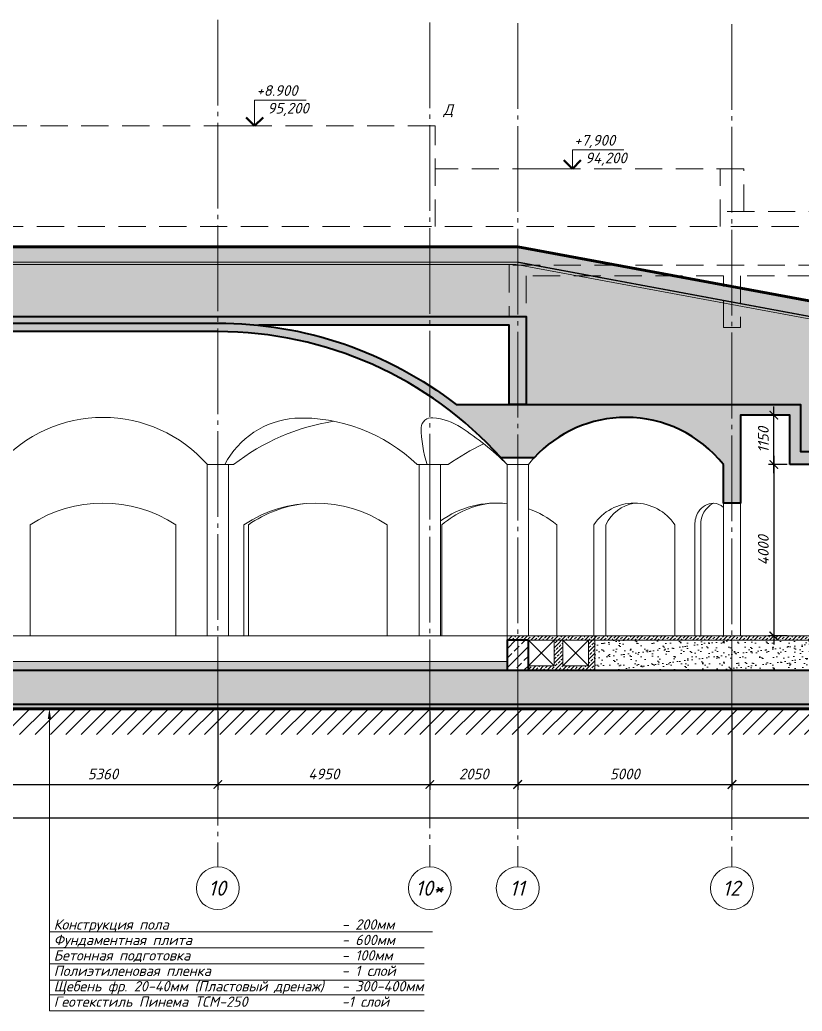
# Model space of a CAD drawing. Header units: millimetres. Extents: x -123149 to 90750, y -868758 to 226421.
# Drawn here: x 44530 to 62789, y 41156 to 64288 of the extents above; entities that cross this region are included whole.
import ezdxf
from ezdxf import colors
from ezdxf.entities.mleader import LeaderData, LeaderLine
from ezdxf.enums import TextEntityAlignment as Align
from ezdxf.math import Vec2, Vec3

# ---------------------------------------------------------------- set-up
doc = ezdxf.new("R2010")
doc.units = ezdxf.units.MM
for name, pattern in [('GOST2.303 5', [24, 20, -1.5, 1, -1.5]), ('HIDDEN', [0.375, 0.25, -0.125]), ('HIDDEN2', [4.7625, 3.175, -1.5875])]:
    doc.linetypes.add(name, pattern=pattern)
doc.layers.get('0').update_dxf_attribs({"lineweight": 5})
doc.layers.get('Defpoints').update_dxf_attribs({"color": 1, "lineweight": 0})
for name, color, linetype, lineweight in [('#Dimensions', 7, 'Continuous', 9), ('#Бетон разрез', 22, 'Continuous', 40), ('#Вид_тонкая', 20, 'Continuous', 15), ('#Земля', 7, 'Continuous', 60), ('#Изоляция', 202, 'Continuous', 18), ('#Инж.защита', 253, 'Continuous', 13), ('#Оси', 7, 'Continuous', 9), ('#Полы', 14, 'Continuous', 18), ('#разм', 7, 'Continuous', 9), ('AR', 164, 'Continuous', 9), ('ИнжЗащита_ СВАЯ', 7, 'Continuous', 35), ('ИнжЗащита_ Штиховка', 136, 'Continuous', 0)]:
    doc.layers.add(name, color=color, linetype=linetype, lineweight=lineweight)
doc.layers.add('#Hatch', color=7, linetype='Continuous', lineweight=5, true_color=0x4d4d4d)
doc.styles.add('ESKDW', font='eskdw.shx', dxfattribs={"oblique": 15})
doc.styles.add('GOST 2.304', font='isocpeui.ttf')
doc.styles.add('STEP PR', font='isocpeui.ttf')
doc.dimstyles.new('SPDS', dxfattribs={"dimscale": 50, "dimtxt": 2.5, "dimasz": 2, "dimexe": 1.25, "dimexo": 0.625, "dimtad": 1, "dimdec": 0, "dimrnd": 0.001, "dimtxsty": 'ESKDW', "dimblk": 'ARCHTICK', "dimcen": 2.5, "dimdle": 2, "dimclrd": 256, "dimclre": 256, "dimclrt": 7, "dimadec": 0, "dimazin": 2, "dimtfac": 0.75, "dimtdec": 0, "dimtmove": 1, "dimatfit": 3, "dimfxl": 1, "dimtolj": 1, "dimarcsym": 1})
pattern_1 = [(37.5, (3870.21, -10344.7), (-8.00016, 244.7066), [0, -193.04, 0, -215.9, 0, -206.375]), (7.5, (3870.2, -10344.7), (224.7616, 358.4126), [0, -104.14, 0, -173.99, 0, -66.675]), (327.5, (3714, -10344.7), (395.4962, 0.7186), [0, -63.5, 0, -228.6, 0, -298.45]), (317.5, (3714, -10344.7), (381.7782, 111.4647), [0, -31.75, 0, -149.86, 0, -171.45])]
pattern_2 = [(45, (3870.2, -10344.7), (-224.5064, 224.5064), []), (45, (4094.72, -10344.7), (-224.5064, 224.5064), [158.75, -79.375])]

# ---------------------------------------------------------------- blocks, each defined once
blk = doc.blocks.new('_ArchTick')
at = {"color": 0, "linetype": 'ByBlock', "const_width": 0.15}
blk.add_lwpolyline([(-0.5, -0.5), (0.5, 0.5)], dxfattribs=at)
blk = doc.blocks.new('*D1851')
at = {"layer": '#Dimensions', "lineweight": -2, "transparency": 16777216}
for p, q in [((43790, 48149), (43790, 46320)), ((49150, 48149), (49150, 46320)), ((43590, 46445), (49350, 46445))]:
    blk.add_line(p, q, dxfattribs=at)
at = {"layer": 'Defpoints', "color": 0, "lineweight": 0, "transparency": 16777216}
for p in [(43790, 48212), (49150, 48212), (49150, 46445)]:
    blk.add_point(p, dxfattribs=at)
at = {"layer": '#Dimensions', "lineweight": -2, "transparency": 16777216, "xscale": 200, "yscale": 200, "zscale": 200, "rotation": 180}
blk.add_blockref('_ArchTick', (43790, 46445), dxfattribs=at)
at = {"layer": '#Dimensions', "lineweight": -2, "transparency": 16777216, "xscale": 200, "yscale": 200, "zscale": 200}
blk.add_blockref('_ArchTick', (49150, 46445), dxfattribs=at)
at = {"layer": '#Dimensions', "transparency": 16777216, "insert": (46470, 46690), "char_height": 250, "attachment_point": 5, "style": 'STEP PR'}
blk.add_mtext('\\A1;5360', dxfattribs=at)
blk = doc.blocks.new('*D1852')
at = {"layer": '#Dimensions', "lineweight": -2, "transparency": 16777216}
for p, q in [((49150, 48149), (49150, 46320)), ((54100, 48149), (54100, 46320)), ((48950, 46445), (54300, 46445))]:
    blk.add_line(p, q, dxfattribs=at)
at = {"layer": 'Defpoints', "color": 0, "lineweight": 0, "transparency": 16777216}
for p in [(49150, 48212), (54100, 48212), (54100, 46445)]:
    blk.add_point(p, dxfattribs=at)
at = {"layer": '#Dimensions', "lineweight": -2, "transparency": 16777216, "xscale": 200, "yscale": 200, "zscale": 200, "rotation": 180}
blk.add_blockref('_ArchTick', (49150, 46445), dxfattribs=at)
at = {"layer": '#Dimensions', "lineweight": -2, "transparency": 16777216, "xscale": 200, "yscale": 200, "zscale": 200}
blk.add_blockref('_ArchTick', (54100, 46445), dxfattribs=at)
at = {"layer": '#Dimensions', "transparency": 16777216, "insert": (51625, 46690), "char_height": 250, "attachment_point": 5, "style": 'STEP PR'}
blk.add_mtext('\\A1;4950', dxfattribs=at)
blk = doc.blocks.new('*D1853')
at = {"layer": '#Dimensions', "lineweight": -2, "transparency": 16777216}
for p, q in [((54100, 48149), (54100, 46320)), ((56150, 48149), (56150, 46320)), ((53900, 46445), (56350, 46445))]:
    blk.add_line(p, q, dxfattribs=at)
at = {"layer": 'Defpoints', "color": 0, "lineweight": 0, "transparency": 16777216}
for p in [(54100, 48212), (56150, 48212), (56150, 46445)]:
    blk.add_point(p, dxfattribs=at)
at = {"layer": '#Dimensions', "lineweight": -2, "transparency": 16777216, "xscale": 200, "yscale": 200, "zscale": 200, "rotation": 180}
blk.add_blockref('_ArchTick', (54100, 46445), dxfattribs=at)
at = {"layer": '#Dimensions', "lineweight": -2, "transparency": 16777216, "xscale": 200, "yscale": 200, "zscale": 200}
blk.add_blockref('_ArchTick', (56150, 46445), dxfattribs=at)
at = {"layer": '#Dimensions', "transparency": 16777216, "insert": (55125, 46690), "char_height": 250, "attachment_point": 5, "style": 'STEP PR'}
blk.add_mtext('\\A1;2050', dxfattribs=at)
blk = doc.blocks.new('*D1854')
at = {"layer": '#Dimensions', "lineweight": -2, "transparency": 16777216}
for p, q in [((56150, 48149), (56150, 46320)), ((61150, 48149), (61150, 46320)), ((55950, 46445), (61350, 46445))]:
    blk.add_line(p, q, dxfattribs=at)
at = {"layer": 'Defpoints', "color": 0, "lineweight": 0, "transparency": 16777216}
for p in [(56150, 48212), (61150, 48212), (61150, 46445)]:
    blk.add_point(p, dxfattribs=at)
at = {"layer": '#Dimensions', "lineweight": -2, "transparency": 16777216, "xscale": 200, "yscale": 200, "zscale": 200, "rotation": 180}
blk.add_blockref('_ArchTick', (56150, 46445), dxfattribs=at)
at = {"layer": '#Dimensions', "lineweight": -2, "transparency": 16777216, "xscale": 200, "yscale": 200, "zscale": 200}
blk.add_blockref('_ArchTick', (61150, 46445), dxfattribs=at)
at = {"layer": '#Dimensions', "transparency": 16777216, "insert": (58650, 46690), "char_height": 250, "attachment_point": 5, "style": 'STEP PR'}
blk.add_mtext('\\A1;5000', dxfattribs=at)
blk = doc.blocks.new('*D1855')
at = {"layer": '#Dimensions', "lineweight": -2, "transparency": 16777216}
for p, q in [((61150, 48149), (61150, 46320)), ((66150, 48149), (66150, 46320)), ((60950, 46445), (66350, 46445))]:
    blk.add_line(p, q, dxfattribs=at)
at = {"layer": 'Defpoints', "color": 0, "lineweight": 0, "transparency": 16777216}
for p in [(61150, 48212), (66150, 48212), (66150, 46445)]:
    blk.add_point(p, dxfattribs=at)
at = {"layer": '#Dimensions', "lineweight": -2, "transparency": 16777216, "xscale": 200, "yscale": 200, "zscale": 200, "rotation": 180}
blk.add_blockref('_ArchTick', (61150, 46445), dxfattribs=at)
at = {"layer": '#Dimensions', "lineweight": -2, "transparency": 16777216, "xscale": 200, "yscale": 200, "zscale": 200}
blk.add_blockref('_ArchTick', (66150, 46445), dxfattribs=at)
at = {"layer": '#Dimensions', "transparency": 16777216, "insert": (63650, 46690), "char_height": 250, "attachment_point": 5, "style": 'STEP PR'}
blk.add_mtext('\\A1;5000', dxfattribs=at)
blk = doc.blocks.new('*D1856')
at = {"layer": '#Dimensions', "lineweight": -2, "transparency": 16777216}
for p, q in [((16370, 48149), (16370, 45542)), ((66150, 48149), (66150, 45542)), ((16170, 45667), (66350, 45667))]:
    blk.add_line(p, q, dxfattribs=at)
at = {"layer": 'Defpoints', "color": 0, "lineweight": 0, "transparency": 16777216}
for p in [(16370, 48212), (66150, 48212), (66150, 45667)]:
    blk.add_point(p, dxfattribs=at)
at = {"layer": '#Dimensions', "lineweight": -2, "transparency": 16777216, "xscale": 200, "yscale": 200, "zscale": 200, "rotation": 180}
blk.add_blockref('_ArchTick', (16370, 45667), dxfattribs=at)
at = {"layer": '#Dimensions', "lineweight": -2, "transparency": 16777216, "xscale": 200, "yscale": 200, "zscale": 200}
blk.add_blockref('_ArchTick', (66150, 45667), dxfattribs=at)
at = {"layer": '#Dimensions', "transparency": 16777216, "insert": (41260, 45914), "char_height": 250, "attachment_point": 5, "style": 'STEP PR'}
blk.add_mtext('\\A1;49780', dxfattribs=at)
blk = doc.blocks.new('*U2732')
at = {"layer": '#разм', "ltscale": 100, "elevation": 0}
for points in [[(4577173, -920561), (4578375, -920561)], [(4577173, -921000), (4577173, -920561)], [(4575899, -921000), (4577323, -921000)]]:
    blk.add_lwpolyline(points, dxfattribs=at)
at = {"layer": '#разм', "color": 0, "lineweight": 50, "ltscale": 100, "elevation": 0}
for points in [[(4577173, -921000), (4576973, -920800)], [(4577173, -921000), (4577373, -920800)]]:
    blk.add_lwpolyline(points, dxfattribs=at)
at = {"layer": '#разм', "style": 'STEP PR'}
for tag, p in [('ОТМЕТКА', (4577216, -920460)), ('ПРИМЕЧАНИЕ', (4577314, -920872))]:
    blk.add_attdef(tag, p, '', height=250, dxfattribs=at)
blk = doc.blocks.new('*U2738')
at = {"layer": '#разм', "ltscale": 100, "elevation": 0}
for points in [[(4577173, -920400), (4578375, -920400)], [(4577173, -921000), (4577173, -920400)], [(4576313, -921000), (4577323, -921000)]]:
    blk.add_lwpolyline(points, dxfattribs=at)
at = {"layer": '#разм', "color": 0, "lineweight": 50, "ltscale": 100, "elevation": 0}
for points in [[(4577173, -921000), (4576973, -920800)], [(4577173, -921000), (4577373, -920800)]]:
    blk.add_lwpolyline(points, dxfattribs=at)
at = {"layer": '#разм', "style": 'STEP PR'}
for tag, p in [('ОТМЕТКА', (4577216, -920299)), ('ПРИМЕЧАНИЕ', (4577314, -920711))]:
    blk.add_attdef(tag, p, '', height=250, dxfattribs=at)
blk = doc.blocks.new('*D2838')
at = {"layer": '#Dimensions', "lineweight": -2, "transparency": 16777216}
for p, q in [((62438, 53912), (62002, 53912)), ((62127, 54112), (62127, 49712)), ((62438, 49912), (62002, 49912))]:
    blk.add_line(p, q, dxfattribs=at)
at = {"layer": 'Defpoints', "color": 0, "lineweight": 0, "transparency": 16777216}
for p in [(62500, 53912), (62127, 49912), (62500, 49912)]:
    blk.add_point(p, dxfattribs=at)
at = {"layer": '#Dimensions', "lineweight": -2, "transparency": 16777216, "xscale": 200, "yscale": 200, "zscale": 200}
for p, rotation in [((62127, 53912), 90), ((62127, 49912), 270)]:
    blk.add_blockref('_ArchTick', p, dxfattribs=dict(at, rotation=rotation))
at = {"layer": '#Dimensions', "transparency": 16777216, "insert": (61882, 51912), "char_height": 250, "attachment_point": 5, "rotation": 90, "style": 'STEP PR'}
blk.add_mtext('\\A1;4000', dxfattribs=at)
blk = doc.blocks.new('*D2839')
at = {"layer": '#Dimensions', "lineweight": -2, "transparency": 16777216}
for p, q in [((62438, 55062), (62002, 55062)), ((62127, 53712), (62127, 55262)), ((62438, 53912), (62002, 53912))]:
    blk.add_line(p, q, dxfattribs=at)
at = {"layer": 'Defpoints', "color": 0, "lineweight": 0, "transparency": 16777216}
for p in [(62127, 55062), (62500, 55062), (62500, 53912)]:
    blk.add_point(p, dxfattribs=at)
at = {"layer": '#Dimensions', "lineweight": -2, "transparency": 16777216, "xscale": 200, "yscale": 200, "zscale": 200}
for p, rotation in [((62127, 55062), 90), ((62127, 53912), 270)]:
    blk.add_blockref('_ArchTick', p, dxfattribs=dict(at, rotation=rotation))
at = {"layer": '#Dimensions', "transparency": 16777216, "insert": (61882, 54487), "char_height": 250, "attachment_point": 5, "rotation": 90, "style": 'STEP PR'}
blk.add_mtext('\\A1;1150', dxfattribs=at)

msp = doc.modelspace()

# ---------------------------------------------------------------- hatches: boundary and pattern name
at = {"layer": '#Hatch'}
h = msp.add_hatch(dxfattribs=at)
h.set_pattern_fill('DOLMIT', color=256, scale=20, angle=70)
h.set_pattern_definition([(70, (0, -10344.71), (-119.34096, 43.43656), []), (115, (0, -10344.7), (-325.5548, -151.8087), [179.6051, -359.2102])])
h.paths.add_polyline_path([(17852.16933, 58661.88374), (26069.89804, 58991.80705), (56150.21272, 58991.80705), (70591.50414, 56311.80705), (67520.21272, 56311.80705), (67520.21272, 56518.67873), (56117.36728, 58634.80705), (26070.21272, 58634.51948), (17852.21628, 58304.59991)])
h = msp.add_hatch(dxfattribs=at)
h.set_pattern_fill('GRAVEL', color=256, scale=18.2, style=0)
h.paths.add_polyline_path([(16170.21272, 54211.80705), (16070.21272, 54211.80705), (16070.21272, 58461.80705), (16888.24962, 58465.53005), (16888.24962, 58289.61679), (17852.21823, 58289.74344), (17853.90366, 58249.62335), (26071.31655, 58579.51949), (56112.30731, 58579.807), (67520.02989, 56462.77232), (67520.21272, 55311.80705), (67310.21272, 55311.80705), (67310.21272, 54219.63732), (67150.21272, 54211.80705), (62750.21272, 54211.80705), (62750.21272, 55311.80705), (56350.21272, 55311.80705), (56350.21272, 57361.80705), (25870.21272, 57361.80705), (25870.21272, 55311.80705), (19470.21272, 55311.80705), (19470.21272, 54211.80705)])
h = msp.add_hatch(dxfattribs=at)
h.set_pattern_fill('ANSI33', color=256, scale=10)
h.set_pattern_definition([(45, (3870.21, -10344.71), (-44.90128, 44.90128), []), (45, (3915.114, -10344.71), (-44.90128, 44.90128), [31.75, -15.875])])
h.paths.add_polyline_path([(17852.21628, 58304.59991), (26070.21272, 58634.80705), (56117.36728, 58634.80705), (67520.21272, 56518.67873), (67520.21272, 56462.73966), (56112.30731, 58579.807), (26070.21272, 58579.807), (17853.90366, 58249.62335)])
h = msp.add_hatch(dxfattribs=at)
h.set_pattern_fill('ANSI33', color=256, scale=50, style=0)
h.set_pattern_definition(pattern_2)
edge = h.paths.add_edge_path()
edge.add_line((19720.21272, 53911.80705), (19720.21272, 55061.80705))
edge.add_line((19720.21272, 55061.80705), (20870.21272, 55061.80705))
edge.add_line((20870.21272, 55061.80705), (20870.21272, 53911.80705))
edge.add_line((20870.21272, 53911.80705), (20870.21272, 53011.80705))
edge.add_line((20870.21272, 53011.80705), (21270.21272, 53011.80705))
edge.add_line((21270.21272, 53011.80705), (21270.21272, 53911.80705))
edge.add_arc((23545.21272, 52109.25023), 2902.55682, 90, 141.6090648, ccw=False)
edge.add_arc((23545.21272, 52109.25023), 2902.55682, 42.350885887, 90, ccw=False)
edge.add_line((25690.29823, 54064.61317), (26458.46897, 54064.61317))
edge.add_arc((33070.21272, 48121.80705), 8890, 90, 138.04997745, ccw=False)
edge.add_line((33070.21272, 57011.80705), (49150.21272, 57011.80705))
edge.add_arc((49150.21272, 48121.80705), 8890, 41.950022551, 90, ccw=False)
edge.add_line((55761.95647, 54064.61317), (56530.12721, 54064.61317))
edge.add_arc((58675.21272, 52109.25023), 2902.55682, 90, 137.649114113, ccw=False)
edge.add_arc((58675.21272, 52109.25023), 2902.55682, 38.390935199, 90, ccw=False)
edge.add_line((60950.21272, 53911.80705), (60950.21272, 53011.80705))
edge.add_line((60950.21272, 53011.80705), (61350.21272, 53011.80705))
edge.add_line((61350.21272, 53011.80705), (61350.21272, 55061.80705))
edge.add_line((61350.21272, 55061.80705), (62500.21272, 55061.80705))
edge.add_line((62500.21272, 55061.80705), (62500.21272, 53911.80705))
edge.add_line((62500.21272, 53911.80705), (65950.21272, 53911.80705))
edge.add_line((65950.21272, 53911.80705), (65950.21272, 49111.80705))
edge.add_line((65950.21272, 49111.80705), (16570.21272, 49111.80705))
edge.add_line((16570.21272, 49111.80705), (16170.21272, 49111.80705))
edge.add_line((16170.21272, 49111.80705), (16170.21272, 48311.80705))
edge.add_line((16170.21272, 48311.80705), (23470.21272, 48311.80705))
edge.add_line((23470.21272, 48311.80705), (58750.21272, 48311.80705))
edge.add_line((58750.21272, 48311.80705), (66550.21272, 48311.80705))
edge.add_line((66550.21272, 48311.80705), (66550.21272, 49111.80705))
edge.add_line((66550.21272, 49111.80705), (66350.21272, 49111.80705))
edge.add_line((66350.21272, 49111.80705), (66350.21272, 53911.80705))
edge.add_line((66350.21272, 53911.80705), (67150.21272, 53911.80705))
edge.add_line((67150.21272, 53911.80705), (67150.21272, 54211.80705))
edge.add_line((67150.21272, 54211.80705), (62750.21272, 54211.80705))
edge.add_line((62750.21272, 54211.80705), (62750.21272, 55311.80705))
edge.add_line((62750.21272, 55311.80705), (54711.86715, 55311.80705))
edge.add_arc((49150.21272, 48121.80705), 9090, 52.277104074, 90)
edge.add_line((49150.21272, 57211.80705), (33070.21272, 57211.80705))
edge.add_arc((33070.21272, 48121.80705), 9090, 90, 127.722895926)
edge.add_line((27508.55829, 55311.80705), (19470.21272, 55311.80705))
edge.add_line((19470.21272, 55311.80705), (19470.21272, 54211.80705))
edge.add_line((19470.21272, 54211.80705), (16170.21272, 54211.80705))
edge.add_line((16170.21272, 54211.80705), (16170.21272, 53911.80705))
edge.add_line((16170.21272, 53911.80705), (19720.21272, 53911.80705))
h = msp.add_hatch(dxfattribs=at)
h.set_pattern_fill('ANSI33', color=256, scale=50, style=0)
h.set_pattern_definition(pattern_2)
h.paths.add_polyline_path([(56350.21272, 57361.80705), (55950.21272, 57361.80705), (25870.21272, 57361.80705), (25870.21272, 57161.80705), (32118.10978, 57161.80705, -0.0262395863), (33070.21272, 57211.80705), (49150.21272, 57211.80705, -0.0262395863), (50102.31566, 57161.80705), (55950.21272, 57161.80705), (55950.21272, 55311.80705), (56350.21272, 55311.80705)])
h.paths.add_polyline_path([(26270.21272, 57161.80705), (25870.21272, 57161.80705), (25870.21272, 55311.80705), (26270.21272, 55311.80705)], flags=17)
h = msp.add_hatch(dxfattribs=at)
h.set_pattern_fill('ANSI31', color=256, scale=80)
h.set_pattern_definition([(45, (-318654.78, 271739.43), (-179.60512, 179.60512), [])])
h.paths.add_polyline_path([(1470.21272, 56811.80705), (1470.21272, 54811.80705), (1810.21272, 54811.80705), (1810.21272, 42811.80705), (2630.21272, 42811.80705), (2630.21272, 48611.80705), (16170.21272, 48611.80705), (16170.21272, 48211.80705), (67610.21272, 48211.80705), (67610.21272, 42811.80705), (68430.21272, 42811.80705), (68430.21272, 55311.80705), (68520.21272, 55311.80705), (68520.21272, 56311.80705), (70520.21272, 56311.80705), (70520.21272, 54711.80705), (69030.21272, 54711.80705), (69030.21272, 42211.80705), (67010.21272, 42211.80705), (67010.21272, 47611.80705), (15570.21272, 47611.80705), (15570.21272, 48111.80705), (3230.21272, 48111.80705), (3230.21272, 42211.80705), (1210.21272, 42211.80705), (1210.21272, 55211.80705), (-279.78728, 55211.80705), (-279.78728, 56811.80705)])
h = msp.add_hatch(dxfattribs=at)
h.set_pattern_fill('ANSI33', color=256, scale=20)
h.paths.add_polyline_path([(65950.21272, 49911.80705), (61150.21272, 49911.80705), (61150.21272, 49811.80705), (65950.21272, 49811.80705)])
h.paths.add_polyline_path([(61150.21272, 49911.80705), (57950.21272, 49911.80705), (57950.21272, 49811.80705), (61150.21272, 49811.80705)])
h.paths.add_polyline_path([(57950.21272, 49911.80705), (56150.21272, 49911.80705), (56150.21272, 49811.80705), (56400.21272, 49811.80705), (57950.21272, 49811.80705)])
h.paths.add_polyline_path([(57950.21272, 49811.80705), (57800.21272, 49811.80705), (57800.21272, 49211.80705), (57200.21272, 49211.80705), (57200.21272, 49811.80705), (57000.21272, 49811.80705), (57000.21272, 49211.80705), (56400.21272, 49211.80705), (56400.21272, 49111.80705), (57950.21272, 49111.80705)])
h.paths.add_polyline_path([(56150.21272, 49911.80705), (55900.21272, 49911.80705), (55900.21272, 49811.80705), (56150.21272, 49811.80705)])
h = msp.add_hatch(dxfattribs=at)
h.set_pattern_fill('ANSI33', color=256, scale=50, style=0)
h.paths.add_polyline_path([(56400.21272, 49811.80705), (56150.21272, 49811.80705), (56150.21272, 49111.80705), (56400.21272, 49111.80705)])
h.paths.add_polyline_path([(56150.21272, 49811.80705), (55900.21272, 49811.80705), (55900.21272, 49111.80705), (56150.21272, 49111.80705)])
at = {"layer": 'AR'}
h = msp.add_hatch(dxfattribs=at)
h.set_pattern_fill('AR-SAND', color=256, scale=5)
h.set_pattern_definition(pattern_1)
h.paths.add_polyline_path([(57950.21272, 49811.80705), (65950.21272, 49811.80705), (65950.21272, 49111.80705), (57950.21272, 49111.80705)])
h = msp.add_hatch(dxfattribs=at)
h.set_pattern_fill('AR-SAND', color=256, scale=5)
h.set_pattern_definition(pattern_1)
h.paths.add_polyline_path([(26320.21272, 49311.80705), (55900.21272, 49311.80705), (55900.21272, 49111.80705), (26320.21272, 49111.80705)])
at = {"layer": 'ИнжЗащита_ Штиховка'}
h = msp.add_hatch(dxfattribs=at)
h.set_pattern_fill('AR-SAND', color=256, scale=2)
h.set_pattern_definition([(37.5, (-318654.785, 271739.43), (-3.200063, 97.882647), [0, -77.216, 0, -86.36, 0, -82.55]), (7.5, (-318654.78, 271739.43), (89.904657, 143.36502), [0, -41.656, 0, -69.596, 0, -26.67]), (327.5, (-318717.27, 271739.43), (158.198474, 0.287437), [0, -25.4, 0, -91.44, 0, -119.38]), (317.5, (-318717.27, 271739.43), (152.71129, 44.585865), [0, -12.7, 0, -59.944, 0, -68.58])])
h.paths.add_polyline_path([(67610.21272, 48211.80705), (16170.21272, 48211.80705), (16170.21272, 48311.80705), (67610.21272, 48311.80705)])

# ---------------------------------------------------------------- linework, layer by layer
at = {"layer": '#Dimensions', "lineweight": 13}
for points in [[(45221.24692, 43010.379), (45221.24692, 43010.379), (53966.94236, 43010.379)], [(45221.28161, 43010.379), (45221.28161, 41162.58309)], [(45221.24692, 42633.92101), (45221.24692, 42633.92101), (53966.94236, 42633.92101)], [(45221.24692, 42257.46301), (45221.24692, 42257.46301), (53966.94236, 42257.46301)], [(45221.26468, 41881.00501), (45221.26468, 41881.00501), (53966.96011, 41881.00501)], [(45221.24692, 41539.04109), (45221.24692, 41539.04109), (53966.94236, 41539.04109)], [(45221.28161, 41162.58309), (45221.28161, 41162.58309), (53966.97705, 41162.58309)]]:
    msp.add_lwpolyline(points, dxfattribs=at)
at = {"layer": '#Бетон разрез'}
for points in [[(19470.21272, 55311.80705), (27508.55829, 55311.80705, -0.1660999064), (33070.21272, 57211.80705), (49150.21272, 57211.80705, -0.1660999064), (54711.86715, 55311.80705), (62750.21272, 55311.80705), (62750.21272, 54211.80705), (67150.21272, 54211.80705), (67150.21272, 53911.80705), (66350.21272, 53911.80705), (66350.21272, 49111.80705), (66550.21272, 49111.80705), (66550.21272, 48311.80705), (58750.21272, 48311.80705), (23470.21272, 48311.80705), (16170.21272, 48311.80705), (16170.21272, 49111.80705)], [(60950.21272, 53911.80705, 0.229072202), (58675.21272, 55011.80705, 0.2109568802), (56530.12721, 54064.61317), (55761.95647, 54064.61317, 0.2127844924), (49150.21272, 57011.80705), (33070.21272, 57011.80705, 0.2127844924), (26458.46897, 54064.61317), (25690.29823, 54064.61317, 0.2109568802), (23545.21272, 55011.80705, 0.229072202), (21270.21272, 53911.80705), (21270.21272, 53011.80705)]]:
    msp.add_lwpolyline(points, format="xyb", dxfattribs=at)
for points in [[(32118.10978, 57161.80705), (26270.21272, 57161.80705), (26270.21272, 55311.80705), (25870.21272, 55311.80705), (25870.21272, 57361.80705), (56350.21272, 57361.80705), (56350.21272, 55311.80705), (55950.21272, 55311.80705), (55950.21272, 57161.80705), (50102.31566, 57161.80705)], [(62500.21272, 53911.80705), (62500.21272, 55061.80705), (61350.21272, 55061.80705), (61350.21272, 53911.80705)], [(16170.21272, 49111.80705), (16570.21272, 49111.80705), (65950.21272, 49111.80705), (65950.21272, 53911.80705), (62500.21272, 53911.80705)], [(61350.21272, 53911.80705), (61350.21272, 53011.80705), (60950.21272, 53011.80705), (60950.21272, 53911.80705)]]:
    msp.add_lwpolyline(points, dxfattribs=at)
msp.add_lwpolyline([(56400.21272, 49811.80705), (55900.21272, 49811.80705), (55900.21272, 49111.80705), (56400.21272, 49111.80705)], close=True, dxfattribs=at)
at = {"layer": '#Вид_тонкая', "linetype": 'HIDDEN2', "ltscale": 200}
for points in [[(63660.21272, 58561.80705), (63660.21272, 59461.80705), (20870.21272, 59461.80705), (20870.21272, 58561.80705)], [(67150.21272, 58311.80705), (66350.21272, 58311.80705), (66350.21272, 54211.80705), (65950.21272, 54211.80705), (65950.21272, 58311.80705), (61350.21272, 58311.80705), (61350.21272, 57111.80705), (60950.21272, 57111.80705), (60950.21272, 58311.80705), (56350.21272, 58311.80705), (56350.21272, 57361.80705)]]:
    msp.add_lwpolyline(points, dxfattribs=at)
at = {"layer": '#Вид_тонкая'}
for points in [[(17851.69741, 58304.57908), (26070.21272, 58634.51948), (56117.36728, 58634.80705), (67520.21272, 56518.67873)], [(17853.90366, 58249.62335), (26071.31655, 58579.51949), (56112.30731, 58579.807), (67520.21272, 56462.73966)], [(49866.08535, 52506.69732), (49866.08535, 49914.10552)], [(54382.51711, 52504.39885), (54382.51711, 49911.80705)], [(26320.21272, 49911.80705), (55900.21272, 49911.80705)]]:
    msp.add_lwpolyline(points, dxfattribs=at)
at = {"layer": '#Вид_тонкая', "linetype": 'HIDDEN2', "ltscale": 200}
msp.add_lwpolyline([(62750.21272, 55311.80705), (62750.21272, 54211.80705), (66350.21272, 54211.80705), (66350.21272, 57111.80705), (67150.21272, 57111.80705), (67150.21272, 58561.80705), (55950.21272, 58561.80705), (55950.21272, 57361.80705), (56350.21272, 57361.80705), (56350.21272, 55311.80705)], close=True, dxfattribs=at)
at = {"layer": '#Вид_тонкая'}
for points in [[(53850.21272, 53911.80705), (53803.91411, 53911.80705, 0.2032037272), (50945.59519, 54993.67904, 0.2571830917), (49313.43562, 53911.80705), (49517.0057, 53911.80705, -0.126634987), (51859.93165, 54921.95855)], [(55900.21272, 53911.80705, 0.0553158314), (54828.22693, 54773.56794, 0.1338231602), (54170.42343, 54999.15848, 0.4288781747), (53893.6182, 54774.6967, 0.0756539082), (54038.00177, 53911.80705), (54529.16697, 53911.80705, -0.0423615083), (55352.31513, 54395.46869)], [(55761.95647, 54064.61317, -0.0061947965), (55901.80512, 53911.80705), (56400.21272, 53911.80705, -0.0172802641), (56530.12721, 54064.61317, -0.0172802641)], [(48170.21272, 49911.80705), (48170.21272, 52504.39885, 0.2984754109), (44770.21272, 52504.39885), (44770.21272, 49911.80705)], [(49760.21272, 49911.80705), (49760.21272, 52504.39885, -0.3036465121), (53102.31071, 52504.39885), (53102.31071, 49911.80705)], [(49866.08535, 52506.69732, -0.1219634826), (51171.60806, 53000.56934, -0.2061759851)], [(54350.21272, 52596.93027, -0.1855406257), (55900.21272, 52997.28883)], [(54382.51711, 52504.39885, -0.1571878817), (55544.83947, 53009.50859, -0.2061759851)], [(57925.40787, 49911.80705), (57925.40787, 52504.39885, -0.5360474911), (59818.55431, 52504.39885), (59818.55431, 49911.80705)], [(58208.25059, 49911.80705), (58208.25059, 52504.39885, -0.2511216146), (58871.98109, 53011.80705, -0.2511216146)], [(60285.4281, 49911.80705), (60285.4281, 52504.39885, -0.1488197898), (60366.79916, 52809.08931, -0.250968369), (60725.99943, 53008.76497, -0.186372165), (60950.21272, 52912.11584, -0.186372165)], [(60420.39005, 49911.80705), (60420.39005, 52504.39885, -0.2944067505), (60719.49215, 53008.61493, -0.2944067505)], [(56400.21272, 52880.50646, -0.0859894798), (57062.7376, 52504.39885), (57062.7376, 49911.80705)]]:
    msp.add_lwpolyline(points, format="xyb", dxfattribs=at)
for points in [[(48900.21272, 53911.80705), (49400.21272, 53911.80705), (49400.21272, 49911.80705), (48900.21272, 49911.80705)], [(53850.21272, 53911.80705), (54350.21272, 53911.80705), (54350.21272, 49911.80705), (53850.21272, 49911.80705)], [(56400.21272, 53911.80705), (55900.21272, 53911.80705), (55900.21272, 49911.80705), (56400.21272, 49911.80705)], [(60950.21272, 53011.80705), (61350.21272, 53011.80705), (61350.21272, 49911.80705), (60950.21272, 49911.80705)]]:
    msp.add_lwpolyline(points, close=True, dxfattribs=at)
msp.add_arc((46470.21272, 51761.80705), 3250, 41.417310414, 138.582689586, dxfattribs=at)
at = {"layer": '#Земля'}
for points in [[(17850.21272, 58661.80705), (26070.21272, 58991.80705), (56150.21272, 58991.80705), (70591.50414, 56311.80705)], [(-279.78728, 56811.80705), (1470.21272, 56811.80705), (1470.21272, 54811.80705), (1810.21272, 54811.80705), (1810.21272, 42811.80705), (2630.21272, 42811.80705), (2630.21272, 48611.80705), (16170.21272, 48611.80705), (16170.21272, 48211.80705), (67610.21272, 48211.80705), (67610.21272, 42811.80705), (68430.21272, 42811.80705), (68430.21272, 55311.80705), (68520.21272, 55311.80705), (68520.21272, 56311.80705), (70591.50414, 56311.80705)]]:
    msp.add_lwpolyline(points, dxfattribs=at)
at = {"layer": '#Изоляция', "linetype": 'HIDDEN', "ltscale": 1000, "const_width": 30}
msp.add_lwpolyline([(17851.69741, 58304.57908), (26070.21272, 58633.24683), (56150.21272, 58633.24683), (67512.47548, 56520.1146), (67520.21272, 55311.80705)], dxfattribs=at)
at = {"layer": '#Инж.защита', "linetype": 'HIDDEN2', "ltscale": 200}
for points in [[(54220.21272, 59461.80705), (54220.21272, 61811.80705), (24720.21272, 61811.80705), (24720.21272, 59461.80705)], [(61427.53985, 60811.80705), (54220.21272, 60811.80705)], [(60871.96962, 59461.80705), (60871.96962, 60811.80705)], [(61427.53985, 59811.80705), (61427.53985, 60811.80705)], [(67390.09288, 59811.80705), (60871.96962, 59811.80705)]]:
    msp.add_lwpolyline(points, dxfattribs=at)
at = {"layer": '#Оси', "linetype": 'GOST2.303 5', "ltscale": 100}
for points in [[(49150.21272, 64287.89006), (49150.21272, 44525.21572), (49150.21272, 44525.21572)], [(54100.21272, 64227.73867), (54100.21272, 44525.21572), (54100.21272, 44525.21572)], [(56150.21272, 64208.32068), (56150.21272, 44525.21572), (56150.21272, 44525.21572)], [(61150.21272, 64188.90269), (61150.21272, 44525.21572), (61150.21272, 44525.21572)]]:
    msp.add_lwpolyline(points, dxfattribs=at)
at = {"layer": '#Оси', "linetype": 'Continuous', "ltscale": 100}
for centre in [(49150.21272, 44025.21572), (54100.21272, 44025.21572), (56150.21272, 44025.21572), (61150.21272, 44025.21572)]:
    msp.add_circle(centre, 500, dxfattribs=at)
at = {"layer": '#Полы'}
for points in [[(57950.21272, 49111.80705), (57950.21272, 49911.80705), (55900.21272, 49911.80705), (55900.21272, 49111.80705)], [(57950.21272, 49111.80705), (57950.21272, 49911.80705), (55900.21272, 49911.80705), (55900.21272, 49111.80705)], [(57950.21272, 49811.80705), (55900.21272, 49811.80705)], [(57000.21272, 49811.80705), (56400.21272, 49211.80705), (57000.21272, 49211.80705), (56400.21272, 49811.80705)], [(57800.21272, 49811.80705), (57200.21272, 49211.80705), (57800.21272, 49211.80705), (57200.21272, 49811.80705)], [(57950.21272, 49911.80705), (65950.21272, 49911.80705)]]:
    msp.add_lwpolyline(points, dxfattribs=at)
for points in [[(57000.21272, 49211.80705), (56400.21272, 49211.80705), (56400.21272, 49811.80705), (57000.21272, 49811.80705)], [(57000.21272, 49211.80705), (56400.21272, 49211.80705), (56400.21272, 49811.80705), (57000.21272, 49811.80705)], [(57800.21272, 49211.80705), (57200.21272, 49211.80705), (57200.21272, 49811.80705), (57800.21272, 49811.80705)], [(57800.21272, 49211.80705), (57200.21272, 49211.80705), (57200.21272, 49811.80705), (57800.21272, 49811.80705)], [(57950.21272, 49811.80705), (65950.21272, 49811.80705), (65950.21272, 49111.80705), (57950.21272, 49111.80705)], [(26320.21272, 49311.80705), (55900.21272, 49311.80705), (55900.21272, 49111.80705), (26320.21272, 49111.80705)]]:
    msp.add_lwpolyline(points, close=True, dxfattribs=at)
at = {"color": 4}
msp.add_lwpolyline([(61078.62534, 53011.80705), (61350.21272, 53011.80705)], dxfattribs=at)
at = {"color": 30}
msp.add_lwpolyline([(56400.21272, 49811.80705), (55900.21272, 49811.80705), (55900.21272, 49111.80705), (56400.21272, 49111.80705)], close=True, dxfattribs=at)
for points in [[(57000.21272, 49811.80705), (56400.21272, 49211.80705), (57000.21272, 49211.80705), (56400.21272, 49811.80705)], [(57800.21272, 49811.80705), (57200.21272, 49211.80705), (57800.21272, 49211.80705), (57200.21272, 49811.80705)]]:
    msp.add_lwpolyline(points)
at = {"layer": 'ИнжЗащита_ СВАЯ'}
msp.add_lwpolyline([(-279.78728, 56811.80705), (1470.21272, 56811.80705), (1470.21272, 54811.80705), (1810.21272, 54811.80705), (1810.21272, 42811.80705), (2630.21272, 42811.80705), (2630.21272, 48611.80705), (16170.21272, 48611.80705), (16170.21272, 48211.80705), (67610.21272, 48211.80705), (67610.21272, 42811.80705), (68430.21272, 42811.80705), (68430.21272, 55311.80705), (68520.21272, 55311.80705), (68520.21272, 56311.80705), (70520.21272, 56311.80705)], dxfattribs=at)
at = {"layer": 'ИнжЗащита_ Штиховка'}
msp.add_lwpolyline([(67610.21272, 48211.80705), (16170.21272, 48211.80705), (16170.21272, 48311.80705), (67610.21272, 48311.80705)], close=True, dxfattribs=at)

# ---------------------------------------------------------------- block references
at = {"layer": '#Dimensions'}
for name, p, values in [('*U2738', (-4527163.24417, 982811.93814, 0), {'ОТМЕТКА': '+8.900', 'ПРИМЕЧАНИЕ': ' 95,200'}), ('*U2732', (-4519748.37656, 981811.93814, 0), {'ОТМЕТКА': '+7,900', 'ПРИМЕЧАНИЕ': ' 94,200'})]:
    msp.add_blockref(name, p, dxfattribs=at).add_auto_attribs(values)

# ---------------------------------------------------------------- texts
at = {"layer": '#Инж.защита', "linetype": 'HIDDEN2', "ltscale": 200, "insert": (54529.76933, 62165.29046), "char_height": 250, "width": 1401.5134449, "attachment_point": 5, "style": 'STEP PR'}
msp.add_mtext('{\\fISOCPEUR|b1|i1|c204|p34;Д}', dxfattribs=at)
at = {"layer": '#Оси', "linetype": 'Continuous', "ltscale": 100, "style": 'GOST 2.304'}
for s, p in [('10', (49136.15969, 44025.21572)), ('10*', (54086.15969, 44025.21572)), ('11', (56136.15969, 44025.21572)), ('12', (61136.15969, 44025.21572))]:
    msp.add_text(s, height=350, dxfattribs=at).set_placement(p, align=Align.MIDDLE_CENTER)

# ---------------------------------------------------------------- dimensions: what is measured, and where the dimension line sits
at = {"layer": '#Dimensions'}
for base, p2, picture, middle in [((62126.79219, 55061.80705), (62500.21272, 55061.80705), '*D2839', (61881.79219, 54486.80705)), ((62126.79219, 49911.80705), (62500.21272, 49911.80705), '*D2838', (61881.79219, 51911.80705))]:
    dim = msp.add_linear_dim(base=base, p1=(62500.21272, 53911.80705), p2=p2, angle=90, dimstyle='SPDS', override={"dimscale": 100, "dimgap": 1.2, "dimrnd": 5, "dimtxsty": 'STEP PR', "dimblk1": 'ArchTick', "dimblk2": 'ArchTick', "dimsah": 1, "dimclrt": 256}, dxfattribs=at)
    dim.commit()
    dim.dimension.update_dxf_attribs({"geometry": picture, "text_midpoint": middle})
for base, p1, p2, picture, middle in [((66150.21272, 45666.96338), (16370.21272, 48211.80705), (66150.21272, 48211.80705), '*D1856', (41260.21272, 45913.57323)), ((49150.21272, 46445.32327), (43790.21272, 48211.80705), (49150.21272, 48211.80705), '*D1851', (46470.21272, 46690.32327)), ((54100.21272, 46445.32327), (49150.21272, 48211.80705), (54100.21272, 48211.80705), '*D1852', (51625.21272, 46690.32327)), ((56150.21272, 46445.32327), (54100.21272, 48211.80705), (56150.21272, 48211.80705), '*D1853', (55125.21272, 46690.32327)), ((61150.21272, 46445.32327), (56150.21272, 48211.80705), (61150.21272, 48211.80705), '*D1854', (58650.21272, 46690.32327)), ((66150.21272, 46445.32327), (61150.21272, 48211.80705), (66150.21272, 48211.80705), '*D1855', (63650.21272, 46690.32327))]:
    dim = msp.add_linear_dim(base=base, p1=p1, p2=p2, dimstyle='SPDS', override={"dimscale": 100, "dimgap": 1.2, "dimrnd": 5, "dimtxsty": 'STEP PR', "dimblk1": 'ArchTick', "dimblk2": 'ArchTick', "dimsah": 1, "dimclrt": 256}, dxfattribs=at)
    dim.commit()
    dim.dimension.update_dxf_attribs({"geometry": picture, "text_midpoint": middle})

# ---------------------------------------------------------------- leaders
at = {"layer": '#Dimensions', "lineweight": 13}
ml = msp.add_multileader_mtext('Standard', dxfattribs=at)
ml.set_content('\\A1;\\pxsm0.9,t28;Конструкция пола^I- 200мм\\PФундаментная плита^I- 600мм\\PБетонная подготовка  ^I- 100мм\\PПолиэтиленовая пленка^I- 1 слой\\PЩебень фр. 20-40мм (Пластовый дренаж)^I- 300-400мм\\PГеотекстиль Пинема ТСМ-250^I-1 слой', color=256, style='STEP PR')
ml.set_leader_properties(color=256, linetype='ByLayer', lineweight=-1)
ml.build(insert=Vec2(0, 0))
ml.multileader.update_dxf_attribs({"text_left_attachment_type": 6, "text_right_attachment_type": 6, "dogleg_length": 0, "arrow_head_size": 240})
ctx = ml.context
ctx.base_point, ctx.char_height, ctx.arrow_head_size, ctx.landing_gap_size, ctx.plane_origin = Vec3(45221.24692, 43010.379), 240, 240, 100, Vec3(43993.17386, 37860.91969)
ctx.left_attachment, ctx.right_attachment = 6, 6
notes = []
notes.append((ctx, [(1, (1, 1, 0), (45221.24692, 43010.379), (1, 0), 0, [(1, [(45221.34786, 48211.80705)], 0, [])])]))
ctx.mtext.insert, ctx.mtext.width, ctx.mtext.defined_height, ctx.mtext.flow_direction = Vec3(45321.24692, 43298.379), 8754.1571648, 931.20054, 5
for ctx, leaders in notes:
    for number, flags, end, landing, length, lines in leaders:
        leader = LeaderData()
        leader.index, (leader.has_last_leader_line, leader.has_dogleg_vector, leader.attachment_direction) = number, flags
        leader.last_leader_point, leader.dogleg_vector, leader.dogleg_length = Vec3(end), Vec3(landing), length
        for number, points, colour, breaks in lines:
            line = LeaderLine()
            line.index, line.vertices, line.color, line.breaks = number, Vec3.list(points), colors.encode_raw_color(colour), breaks
            leader.lines.append(line)
        ctx.leaders.append(leader)

doc.saveas('drawing.dxf')
